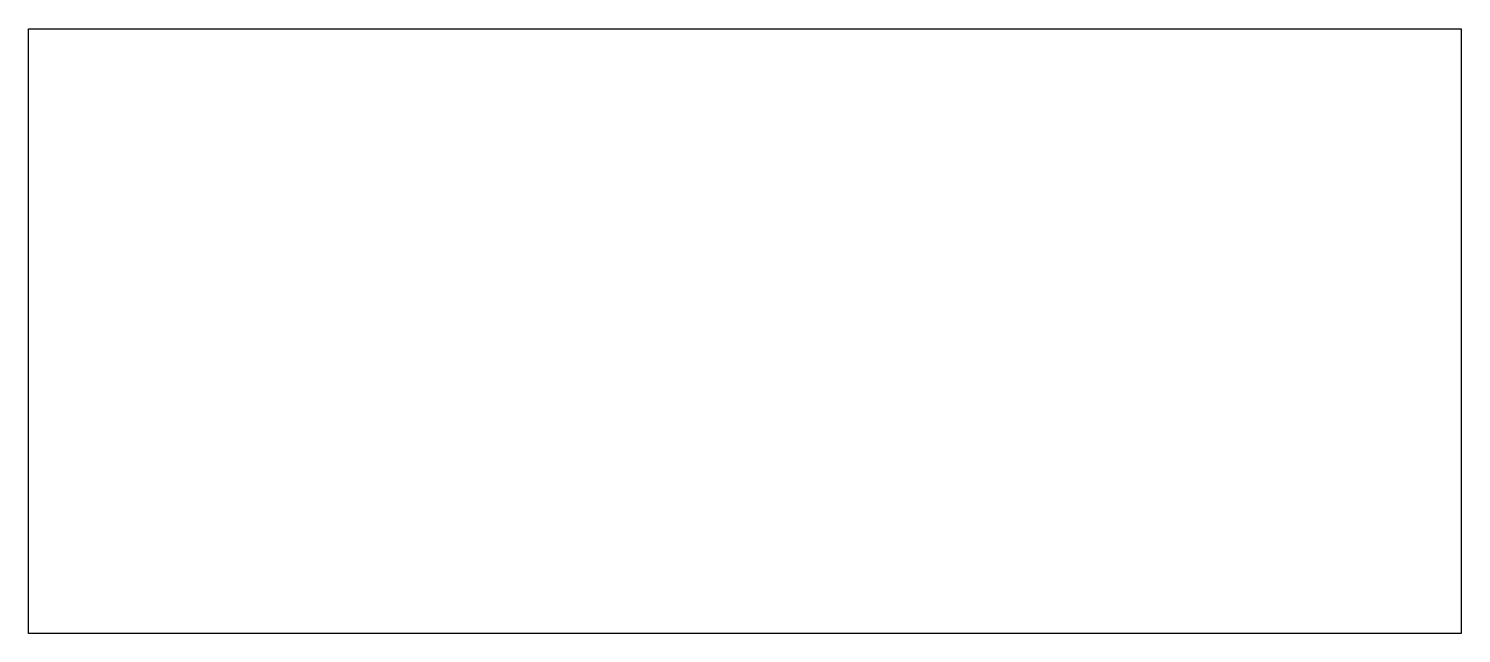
# Model space of a CAD drawing. Extents: x -7.2 to 6.6, y -20.7 to -14.9.
import ezdxf

# ---------------------------------------------------------------- set-up
doc = ezdxf.new("R2010")
doc.units = 0
doc.layers.get('0').update_dxf_attribs({"linetype": 'CONTINUOUS'})

msp = doc.modelspace()

# ---------------------------------------------------------------- linework, layer by layer
msp.add_lwpolyline([(6.593, -20.742), (-7.182, -20.742), (-7.182, -14.926), (6.593, -14.926)], close=True)

doc.saveas('drawing.dxf')
